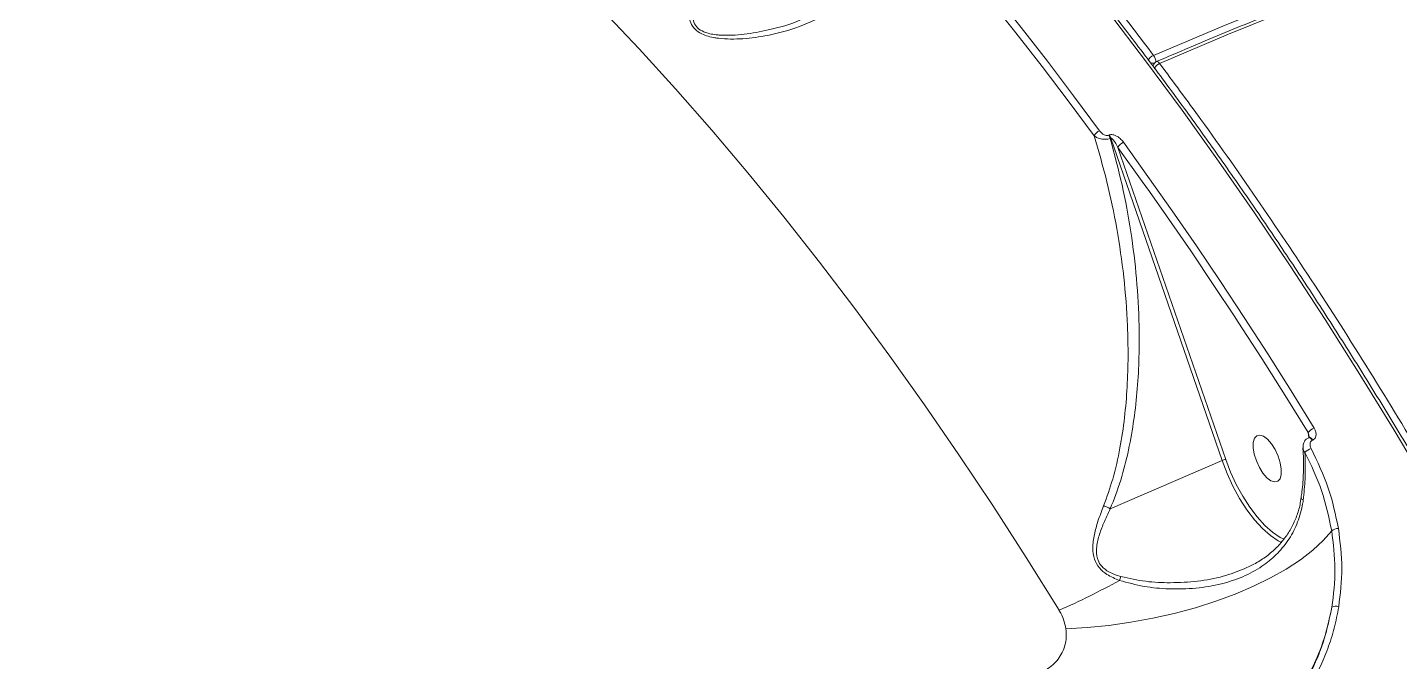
# Model space of a CAD drawing. Header units: millimetres. Extents: x -6104 to 7803, y -6013 to 4803.
# Drawn here: x 1544.7 to 1790.3, y 2465.9 to 2579.4 of the extents above; entities that cross this region are included whole.
import ezdxf

# ---------------------------------------------------------------- set-up
doc = ezdxf.new("R2010")
doc.units = ezdxf.units.MM
doc.layers.add('DIKOM_ОБЪЕКТ', color=7, linetype='Continuous')

msp = doc.modelspace()

# ---------------------------------------------------------------- linework, layer by layer
at = {"layer": 'DIKOM_ОБЪЕКТ', "color": 7, "linetype": 'Continuous', "lineweight": 15}
for p, q in [((1738.342, 2560.142), (1738.241, 2560.098)), ((1738.531, 2559.536), (1738.632, 2559.579)), ((1738.632, 2559.579), (1758.571, 2501.897)), ((1759.215, 2502.082), (1739.917, 2557.911)), ((1773.97, 2506.872), (1774.104, 2505.971)), ((1774.079, 2505.96), (1774.151, 2505.992)), ((1774.141, 2505.99), (1774.151, 2505.992)), ((1774.151, 2505.992), (1774.176, 2506)), ((1774.737, 2505.489), (1774.809, 2505.52)), ((1738.559, 2493.23), (1758.571, 2501.897)), ((1768.844, 2487.376), (1769.249, 2487.177))]:
    msp.add_line(p, q, dxfattribs=at)
at = {"layer": 'DIKOM_ОБЪЕКТ', "color": 7, "linetype": 'Continuous', "lineweight": 15, "flags": 128}
for points in [[(2016.323, 2650.622), (2007.551, 2649.211), (1992.903, 2646.712), (1978.301, 2644.04), (1963.756, 2641.198), (1949.277, 2638.188), (1934.873, 2635.011), (1920.554, 2631.669), (1906.33, 2628.165), (1892.209, 2624.501), (1878.201, 2620.68), (1864.315, 2616.703), (1850.56, 2612.574), (1836.945, 2608.295), (1823.48, 2603.869), (1810.172, 2599.299), (1797.031, 2594.588), (1784.065, 2589.739), (1771.283, 2584.755), (1758.693, 2579.639), (1746.303, 2574.396)], [(1747.389, 2572.951), (1759.741, 2578.179), (1772.293, 2583.279), (1785.037, 2588.248), (1797.964, 2593.082), (1811.066, 2597.779), (1824.333, 2602.336), (1837.758, 2606.748), (1851.332, 2611.014), (1865.046, 2615.131), (1878.89, 2619.096), (1892.856, 2622.906), (1906.934, 2626.559), (1921.116, 2630.052), (1935.392, 2633.383), (1949.752, 2636.551), (1964.188, 2639.552), (1978.689, 2642.386), (1993.247, 2645.049), (2007.851, 2647.541), (2016.539, 2648.939)], [(1697.817, 2606.961), (1702.617, 2601.495), (1707.401, 2595.909), (1712.167, 2590.205), (1716.912, 2584.386), (1721.634, 2578.455), (1726.333, 2572.414), (1731.005, 2566.266), (1735.648, 2560.012)], [(1736.63, 2560.905), (1731.976, 2567.173), (1727.294, 2573.335), (1722.586, 2579.389), (1717.852, 2585.333), (1713.097, 2591.165), (1708.321, 2596.881), (1703.526, 2602.479), (1698.715, 2607.958)], [(1647.62, 2582.46), (1654.171, 2575.561), (1660.701, 2568.409), (1667.202, 2561.01), (1673.67, 2553.371), (1680.098, 2545.5), (1686.48, 2537.402), (1692.81, 2529.087), (1699.083, 2520.562), (1705.292, 2511.835), (1711.432, 2502.913), (1717.497, 2493.805), (1723.481, 2484.52), (1729.38, 2475.067)], [(1738.203, 2582.108), (1744.834, 2573.441), (1751.407, 2564.563), (1757.919, 2555.483), (1764.364, 2546.207), (1770.735, 2536.743), (1777.029, 2527.1), (1783.239, 2517.285), (1789.36, 2507.307), (1795.387, 2497.174)], [(1746.831, 2573.277), (1746.868, 2573.289), (1746.959, 2573.289), (1747.061, 2573.253), (1747.17, 2573.183), (1747.28, 2573.081), (1747.389, 2572.951)], [(1739.917, 2557.911), (1744.289, 2551.826), (1745.582, 2550.002)], [(1775.053, 2507.68), (1770.914, 2514.353), (1766.735, 2520.952), (1762.518, 2527.474), (1758.265, 2533.916), (1753.977, 2540.276), (1749.655, 2546.552), (1745.302, 2552.741), (1740.919, 2558.84)], [(1745.582, 2550.002), (1748.632, 2545.652), (1752.944, 2539.391), (1757.222, 2533.046), (1760.715, 2527.764)], [(1760.715, 2527.764), (1761.465, 2526.619), (1765.672, 2520.113), (1769.841, 2513.53), (1773.97, 2506.872)], [(1764.325, 2502.994), (1764.134, 2504.127), (1764.147, 2505.106), (1764.364, 2505.852), (1764.766, 2506.305), (1765.321, 2506.427), (1765.984, 2506.209), (1766.702, 2505.668), (1767.416, 2504.849), (1768.068, 2503.817), (1768.606, 2502.656), (1768.986, 2501.461), (1769.177, 2500.328), (1769.164, 2499.349), (1768.947, 2498.603), (1768.545, 2498.15), (1767.99, 2498.028), (1767.327, 2498.246), (1766.609, 2498.787), (1765.895, 2499.606), (1765.243, 2500.638), (1764.705, 2501.798), (1764.325, 2502.994)], [(1774.176, 2506), (1774.201, 2506.006), (1774.341, 2505.986), (1774.497, 2505.893), (1774.657, 2505.733), (1774.809, 2505.52)], [(1774.08, 2505.961), (1774.129, 2505.975), (1774.269, 2505.955), (1774.425, 2505.862), (1774.585, 2505.702), (1774.737, 2505.489)], [(1758.571, 2501.897), (1759.467, 2499.549), (1760.521, 2497.26), (1761.709, 2495.083), (1763.003, 2493.068), (1764.373, 2491.264), (1765.787, 2489.712), (1767.211, 2488.448), (1768.612, 2487.503), (1768.844, 2487.376)], [(1769.659, 2487.766), (1768.952, 2488.123), (1767.593, 2489.04), (1766.212, 2490.266), (1764.841, 2491.771), (1763.513, 2493.521), (1762.258, 2495.475), (1761.106, 2497.586), (1760.084, 2499.806), (1759.215, 2502.082)], [(1730.6, 2471.77), (1734.427, 2471.981), (1738.32, 2472.366), (1742.241, 2472.919), (1746.15, 2473.635), (1750.01, 2474.507), (1753.781, 2475.527), (1757.428, 2476.685), (1760.913, 2477.969), (1764.204, 2479.366), (1767.266, 2480.862), (1770.069, 2482.444), (1772.587, 2484.095), (1774.795, 2485.798), (1776.669, 2487.538), (1778.193, 2489.297)]]:
    msp.add_lwpolyline(points, dxfattribs=at)
at = {"layer": 'DIKOM_ОБЪЕКТ', "color": 7, "linetype": 'Continuous', "lineweight": 15}
for centre, radius, start, end in [((1746.97, 2572.723), 1.801, 111.74088, 156.4323), ((1746.259, 2574.224), 1.228, 242.45372, 280.04608), ((1746.905, 2572.453), 0.664, 165.4871, 185.71998), ((1747.228, 2572.359), 1, 113.3595, 164.89328), ((1744.778, 2573.216), 1.928, 359.87727, 37.7181), ((1748.059, 2571.267), 1.812, 111.71192, 156.10068), ((1737.363, 2559.113), 1.936, 112.23428, 152.33525), ((1736.475, 2558.832), 2.173, 18.90438, 35.64525), ((1736.572, 2558.874), 2.177, 18.92011, 35.62952), ((1741.616, 2557.084), 1.889, 111.64073, 154.04697), ((1776.016, 2505.257), 2.607, 111.68333, 141.72076), ((1775.292, 2501.617), 2.523, 108.06825, 138.13352), ((1759.515, 2499.832), 2.27, 97.57402, 114.56019), ((1779.343, 2487.888), 1.818, 88.17677, 129.21167), ((1679.881, 2588.54), 123.799, 293.56746, 299.1546), ((1751.018, 2476.461), 11.529, 156.35842, 159.88876), ((1778.952, 2474.392), 1.403, 69.08163, 120.96153)]:
    msp.add_arc(centre, radius, start, end, dxfattribs=at)
for points, knots in [([(1544.662, 2715.777), (1545.079, 2715.789), (1547.286, 2715.85), (1551.381, 2715.67), (1556.945, 2715.224), (1562.609, 2714.458), (1568.358, 2713.403), (1574.19, 2712.052), (1580.1, 2710.408), (1586.083, 2708.472), (1592.135, 2706.246), (1598.251, 2703.731), (1604.426, 2700.929), (1610.656, 2697.842), (1616.936, 2694.473), (1623.261, 2690.825), (1629.626, 2686.9), (1636.026, 2682.702), (1642.457, 2678.232), (1648.914, 2673.497), (1655.392, 2668.498), (1661.887, 2663.239), (1668.392, 2657.725), (1674.904, 2651.96), (1681.418, 2645.948), (1687.929, 2639.693), (1694.432, 2633.201), (1700.922, 2626.477), (1707.395, 2619.524), (1713.844, 2612.35), (1720.267, 2604.958), (1726.658, 2597.355), (1733.012, 2589.546), (1739.323, 2581.537), (1745.589, 2573.335), (1751.804, 2564.945), (1757.964, 2556.373), (1764.063, 2547.627), (1770.097, 2538.713), (1776.062, 2529.636), (1781.954, 2520.405), (1787.767, 2511.026), (1793.498, 2501.507), (1799.141, 2491.853), (1804.695, 2482.074), (1810.151, 2472.174), (1814.919, 2463.279), (1817.841, 2457.66), (1819.01, 2455.413)], [0, 0, 0, 0, 0.0051792, 0.02739, 0.049613, 0.0718476, 0.0940928, 0.1163476, 0.1386106, 0.1608803, 0.1831557, 0.2054353, 0.2277182, 0.2500034, 0.2722902, 0.2945781, 0.3168661, 0.3391542, 0.3614417, 0.3837286, 0.4060146, 0.4283, 0.450584, 0.4728671, 0.4951491, 0.5174301, 0.5397101, 0.5619887, 0.5842667, 0.6065438, 0.6288198, 0.6510946, 0.6733692, 0.6956425, 0.7179153, 0.7401874, 0.7624589, 0.7847299, 0.8070003, 0.82927, 0.8515394, 0.8738083, 0.8960771, 0.9183452, 0.9406131, 0.9628808, 0.9851481, 1, 1, 1, 1]), ([(1746.303, 2574.396), (1743.815, 2577.662), (1737.113, 2586.463), (1726.037, 2600.147), (1713.079, 2615.19), (1699.888, 2629.467), (1686.506, 2642.911), (1672.974, 2655.448), (1659.59, 2666.803), (1646.397, 2676.966), (1633.432, 2685.951), (1620.484, 2693.904), (1607.6, 2700.753), (1594.826, 2706.448), (1582.446, 2710.854), (1570.482, 2714.024), (1559.004, 2715.862), (1550.706, 2716.628), (1546.387, 2716.385), (1545.629, 2716.343)], [0, 0, 0, 0, 0.0369365, 0.0995097, 0.1621309, 0.2247042, 0.2890949, 0.3535379, 0.4179286, 0.4805017, 0.5431228, 0.605696, 0.6700867, 0.7345297, 0.7989204, 0.8614934, 0.9241146, 0.9866879, 1, 1, 1, 1]), ([(1746.831, 2573.277), (1748.799, 2574.122), (1754.508, 2576.573), (1764.086, 2580.55), (1775.615, 2585.17), (1787.304, 2589.678), (1799.142, 2594.074), (1811.125, 2598.354), (1823.246, 2602.518), (1835.499, 2606.561), (1847.875, 2610.483), (1860.37, 2614.281), (1872.975, 2617.953), (1885.685, 2621.496), (1898.492, 2624.91), (1911.389, 2628.192), (1924.369, 2631.34), (1937.426, 2634.354), (1950.552, 2637.23), (1963.74, 2639.968), (1976.982, 2642.566), (1990.273, 2645.02), (2003.439, 2647.314), (2012.189, 2648.715), (2016.481, 2649.402)], [0, 0, 0, 0, 0.0244919, 0.0710308, 0.1175692, 0.164107, 0.2106439, 0.2571802, 0.3037159, 0.3502516, 0.3967859, 0.4433203, 0.489854, 0.536388, 0.582921, 0.6294538, 0.6759861, 0.7225183, 0.7690504, 0.8155822, 0.862113, 0.9086448, 0.9551759, 1, 1, 1, 1]), ([(1667.358, 2596.622), (1666.635, 2594.777), (1665.171, 2591.039), (1663.693, 2586.517), (1663.078, 2583.359), (1663.062, 2581.519), (1663.355, 2580.182), (1664.134, 2579.012), (1665.61, 2578.038), (1667.147, 2577.633), (1669.609, 2577.278), (1672.818, 2577.285), (1677.729, 2577.956), (1683.052, 2579.441), (1687.772, 2581.685), (1691.392, 2584.3), (1693.823, 2586.781), (1695.64, 2589.509), (1696.774, 2592.081), (1697.157, 2593.864), (1697.318, 2594.612)], [0, 0, 0, 0, 0.0952093, 0.1929571, 0.2448003, 0.2710701, 0.2981708, 0.3242908, 0.3503877, 0.391076, 0.4019428, 0.4719631, 0.5438105, 0.6393954, 0.7378516, 0.7988559, 0.8613653, 0.9113752, 0.9628374, 1, 1, 1, 1]), ([(1683.318, 2580.878), (1683.242, 2580.839), (1681.389, 2579.901), (1677.867, 2579.038), (1673.019, 2578.056), (1669.853, 2577.919), (1667.425, 2578.128), (1665.96, 2578.417), (1664.559, 2579.262), (1663.914, 2580.299), (1663.739, 2581.447), (1663.81, 2582.305), (1664.024, 2583.646), (1664.816, 2586.272), (1666.607, 2590.566), (1668.33, 2594.111), (1669.192, 2595.884)], [0, 0, 0, 0, 0.0066225, 0.160747, 0.2720714, 0.3829769, 0.3995535, 0.4601934, 0.4977143, 0.5350851, 0.5709107, 0.6069653, 0.6146243, 0.6947875, 0.8473381, 1, 1, 1, 1]), ([(1873.825, 1958.027), (1873.842, 1958.043), (1876.538, 1960.538), (1881.369, 1966.591), (1888.203, 1976.265), (1894.232, 1987.108), (1899.542, 1998.877), (1904.123, 2011.538), (1908.055, 2025.286), (1911.294, 2040.123), (1913.813, 2056.021), (1915.556, 2072.631), (1916.535, 2089.878), (1916.779, 2107.677), (1916.292, 2126.317), (1915.043, 2145.77), (1913.019, 2165.986), (1910.264, 2186.52), (1906.805, 2207.294), (1902.683, 2228.226), (1897.832, 2249.658), (1892.236, 2271.535), (1885.898, 2293.79), (1878.956, 2315.933), (1871.449, 2337.891), (1863.426, 2359.597), (1854.758, 2381.403), (1845.445, 2403.237), (1835.507, 2425.022), (1825.599, 2445.377), (1815.835, 2464.299), (1806.309, 2481.818), (1796.453, 2499.031), (1786.29, 2515.886), (1775.93, 2532.203), (1765.426, 2547.904), (1755.925, 2561.433), (1749.859, 2569.618), (1747.389, 2572.951)], [0, 0, 0, 0, 0.0001878, 0.0303399, 0.0605166, 0.0906687, 0.1199697, 0.1492932, 0.1785943, 0.2087463, 0.238923, 0.2690751, 0.2983757, 0.3276989, 0.3569995, 0.3871513, 0.4173276, 0.4474793, 0.4767801, 0.5061036, 0.5354043, 0.5655563, 0.5957329, 0.6258848, 0.6551856, 0.6845091, 0.7138099, 0.7439618, 0.7741383, 0.8042902, 0.8297913, 0.8553221, 0.880853, 0.9066258, 0.9323986, 0.9575223, 0.9827031, 1, 1, 1, 1]), ([(1738.241, 2560.098), (1738.171, 2560.077), (1738.03, 2560.034), (1737.754, 2560.064), (1737.395, 2560.196), (1736.981, 2560.482), (1736.751, 2560.759), (1736.63, 2560.905)], [0, 0, 0, 0, 0.1189682, 0.2374318, 0.412315, 0.6910563, 1, 1, 1, 1]), ([(1740.919, 2558.84), (1740.725, 2559.074), (1740.354, 2559.523), (1739.683, 2559.982), (1739.106, 2560.193), (1738.67, 2560.24), (1738.451, 2560.175), (1738.342, 2560.142)], [0, 0, 0, 0, 0.3089283, 0.5923618, 0.7697777, 0.8845277, 1, 1, 1, 1]), ([(1735.648, 2560.012), (1736.45, 2557.278), (1738.053, 2551.811), (1739.801, 2543.345), (1741.059, 2534.722), (1741.789, 2525.254), (1741.763, 2516.834), (1741.154, 2509.549), (1740.322, 2504.028), (1739.143, 2498.713), (1737.935, 2495.355), (1737.366, 2493.772)], [0, 0, 0, 0, 0.1269751, 0.2539553, 0.3836715, 0.5133756, 0.6746737, 0.7565622, 0.8384281, 0.9238216, 1, 1, 1, 1]), ([(1735.648, 2560.012), (1735.846, 2559.875), (1736.235, 2559.606), (1736.974, 2559.397), (1737.614, 2559.353), (1738.123, 2559.402), (1738.393, 2559.49), (1738.531, 2559.536)], [0, 0, 0, 0, 0.2736405, 0.5372379, 0.720792, 0.8565389, 1, 1, 1, 1]), ([(1738.551, 2493.23), (1739.21, 2494.929), (1740.534, 2498.348), (1741.866, 2503.734), (1742.832, 2509.202), (1743.437, 2514.744), (1743.737, 2520.352), (1743.752, 2526.933), (1743.334, 2534.437), (1742.3, 2542.866), (1740.763, 2551.27), (1739.275, 2556.781), (1738.531, 2559.536)], [0, 0, 0, 0, 0.0822804, 0.1655637, 0.2475149, 0.3294897, 0.4129248, 0.4963683, 0.6209042, 0.7454521, 0.8727278, 1, 1, 1, 1]), ([(1738.632, 2559.579), (1738.647, 2559.584), (1738.68, 2559.593), (1738.752, 2559.575), (1738.907, 2559.485), (1739.381, 2558.969), (1739.677, 2558.385), (1739.917, 2557.911)], [0, 0, 0, 0, 0.0232306, 0.0519021, 0.1041995, 0.273325, 1, 1, 1, 1]), ([(1773.97, 2506.872), (1774.014, 2506.737), (1774.085, 2506.521), (1774.114, 2506.294), (1774.125, 2506.208)], [0, 0, 0, 0, 0.6242427, 1, 1, 1, 1]), ([(1774.13, 2505.978), (1774.128, 2505.975), (1774.12, 2505.964), (1774.145, 2506.05), (1774.152, 2506.143), (1774.134, 2506.207), (1774.134, 2506.21)], [0, 0, 0, 0, 0.1948649, 0.57576, 0.9849385, 1, 1, 1, 1]), ([(1774.809, 2505.52), (1774.916, 2505.583), (1775.131, 2505.707), (1775.342, 2506.056), (1775.436, 2506.544), (1775.345, 2507.126), (1775.145, 2507.505), (1775.053, 2507.68)], [0, 0, 0, 0, 0.1522586, 0.3040391, 0.5080026, 0.7732181, 1, 1, 1, 1]), ([(1772.719, 2495.231), (1772.77, 2495.567), (1773, 2497.067), (1773.137, 2499.697), (1773.186, 2502.335), (1773.063, 2503.784), (1773.033, 2504.131)], [0, 0, 0, 0, 0.1108733, 0.4945116, 0.8787941, 1, 1, 1, 1]), ([(1773.062, 2504.16), (1773.067, 2504.399), (1773.078, 2504.85), (1773.38, 2505.435), (1773.736, 2505.816), (1774.011, 2505.906), (1774.092, 2505.933)], [0, 0, 0, 0, 0.3242577, 0.6131496, 0.8863346, 1, 1, 1, 1]), ([(1773.076, 2504.156), (1773.091, 2504.01), (1773.122, 2503.715), (1773.316, 2503.44), (1773.414, 2503.301)], [0, 0, 0, 0, 0.49467, 1, 1, 1, 1]), ([(1774.51, 2504.016), (1774.446, 2504.162), (1774.319, 2504.453), (1774.301, 2504.872), (1774.402, 2505.195), (1774.558, 2505.393), (1774.686, 2505.462), (1774.737, 2505.489)], [0, 0, 0, 0, 0.27178592, 0.5388593, 0.73759347, 0.89663972, 1, 1, 1, 1]), ([(1779.4, 2489.706), (1778.891, 2492.129), (1777.861, 2497.036), (1775.636, 2501.67), (1774.51, 2504.016)], [0, 0, 0, 0, 0.4937608, 1, 1, 1, 1]), ([(1773.102, 2494.791), (1773.237, 2496.048), (1773.547, 2498.926), (1773.462, 2501.724), (1773.414, 2503.301)], [0, 0, 0, 0, 0.4365648, 1, 1, 1, 1]), ([(1773.414, 2503.301), (1774.49, 2501.063), (1776.671, 2496.531), (1777.681, 2491.728), (1778.193, 2489.297)], [0, 0, 0, 0, 0.493765, 1, 1, 1, 1]), ([(1737.366, 2493.772), (1737.01, 2492.851), (1736.356, 2491.157), (1735.658, 2488.637), (1735.334, 2486.36), (1735.572, 2484.273), (1736.498, 2482.606), (1738.086, 2481.281), (1739.424, 2480.737), (1740.192, 2480.425)], [0, 0, 0, 0, 0.1839933, 0.3384116, 0.4956196, 0.6241655, 0.7374564, 0.8492113, 1, 1, 1, 1]), ([(1737.366, 2493.772), (1737.404, 2493.757), (1737.606, 2493.681), (1738.023, 2493.506), (1738.363, 2493.328), (1738.551, 2493.23)], [0, 0, 0, 0, 0.092593, 0.4978207, 1, 1, 1, 1]), ([(1740.192, 2480.425), (1741.651, 2480.018), (1744.572, 2479.202), (1749.207, 2478.83), (1753.881, 2478.916), (1758.335, 2479.654), (1762.323, 2480.979), (1765.615, 2482.75), (1768.311, 2484.95), (1770.438, 2487.465), (1772.03, 2490.421), (1772.818, 2492.952), (1773.05, 2494.454), (1773.102, 2494.791)], [0, 0, 0, 0, 0.1039358, 0.2080559, 0.3213702, 0.4346164, 0.5351342, 0.6355714, 0.7202652, 0.8048975, 0.8901522, 0.9753344, 1, 1, 1, 1]), ([(1762.497, 2482.465), (1763.186, 2482.778), (1764.628, 2483.433), (1766.576, 2484.724), (1768.349, 2486.254), (1769.841, 2487.969), (1771.042, 2489.842), (1771.936, 2491.853), (1772.506, 2493.656), (1772.657, 2494.827), (1772.712, 2495.248)], [0, 0, 0, 0, 0.13117091, 0.27441339, 0.41378764, 0.55007431, 0.68079842, 0.8075895, 0.93092443, 1, 1, 1, 1]), ([(1772.768, 2495.237), (1772.758, 2495.22), (1772.712, 2495.136), (1772.832, 2494.985), (1772.998, 2494.853), (1773.088, 2494.799), (1773.102, 2494.791)], [0, 0, 0, 0, 0.1294376, 0.6367251, 0.943625, 1, 1, 1, 1]), ([(1740.457, 2481.084), (1739.715, 2481.326), (1738.444, 2481.741), (1737.016, 2482.809), (1736.446, 2483.738), (1736.082, 2484.814), (1736.018, 2486.326), (1736.491, 2488.429), (1737.383, 2490.775), (1738.143, 2492.362), (1738.559, 2493.23)], [0, 0, 0, 0, 0.1504047, 0.2579126, 0.3420726, 0.3655584, 0.4905037, 0.6488148, 0.8079304, 1, 1, 1, 1]), ([(1738.559, 2493.23), (1738.558, 2493.23), (1738.556, 2493.229), (1738.554, 2493.229), (1738.552, 2493.229), (1738.551, 2493.23)], [0, 0, 0, 0, 0.4112743, 0.7488737, 1, 1, 1, 1]), ([(1778.193, 2489.297), (1778.479, 2487.017), (1779.057, 2482.403), (1778.508, 2477.882), (1778.23, 2475.595)], [0, 0, 0, 0, 0.4941566, 1, 1, 1, 1]), ([(1779.453, 2475.702), (1779.73, 2477.985), (1780.29, 2482.605), (1779.699, 2487.32), (1779.4, 2489.706)], [0, 0, 0, 0, 0.4941757, 1, 1, 1, 1]), ([(1762.498, 2482.459), (1761.271, 2481.992), (1758.628, 2480.987), (1754.165, 2480.19), (1749.498, 2479.928), (1744.861, 2480.129), (1741.934, 2480.764), (1740.457, 2481.084)], [0, 0, 0, 0, 0.1832147, 0.3947367, 0.611182, 0.803789, 1, 1, 1, 1]), ([(1729.38, 2475.067), (1729.409, 2475.018), (1729.731, 2474.486), (1730.263, 2473.4), (1730.486, 2472.32), (1730.6, 2471.77)], [0, 0, 0, 0, 0.046777, 0.5142631, 1, 1, 1, 1]), ([(1770.92, 2458.441), (1771.756, 2459.651), (1773.436, 2462.084), (1775.485, 2466.207), (1777.185, 2470.697), (1777.88, 2473.956), (1778.23, 2475.595)], [0, 0, 0, 0, 0.2373858, 0.4771583, 0.7370056, 1, 1, 1, 1]), ([(1778.23, 2475.595), (1777.706, 2473.176), (1776.911, 2469.513), (1774.955, 2464.943), (1773.213, 2461.639), (1771.801, 2459.612), (1771.105, 2458.613)], [0, 0, 0, 0, 0.3951705, 0.5986745, 0.8021784, 1, 1, 1, 1]), ([(1772.194, 2458.348), (1772.903, 2459.368), (1774.321, 2461.41), (1776.075, 2464.717), (1777.547, 2468.206), (1778.717, 2471.868), (1779.207, 2474.424), (1779.453, 2475.702)], [0, 0, 0, 0, 0.1976852, 0.3953883, 0.5930889, 0.7965409, 1, 1, 1, 1]), ([(1730.6, 2471.77), (1730.642, 2471.242), (1730.759, 2469.763), (1730.071, 2467.439), (1728.397, 2465.116), (1726.673, 2464.167), (1725.803, 2463.688)], [0, 0, 0, 0, 0.1529673, 0.4283759, 0.7114416, 1, 1, 1, 1])]:
    msp.add_open_spline(points, degree=3, knots=knots, dxfattribs=at)

doc.saveas('drawing.dxf')
